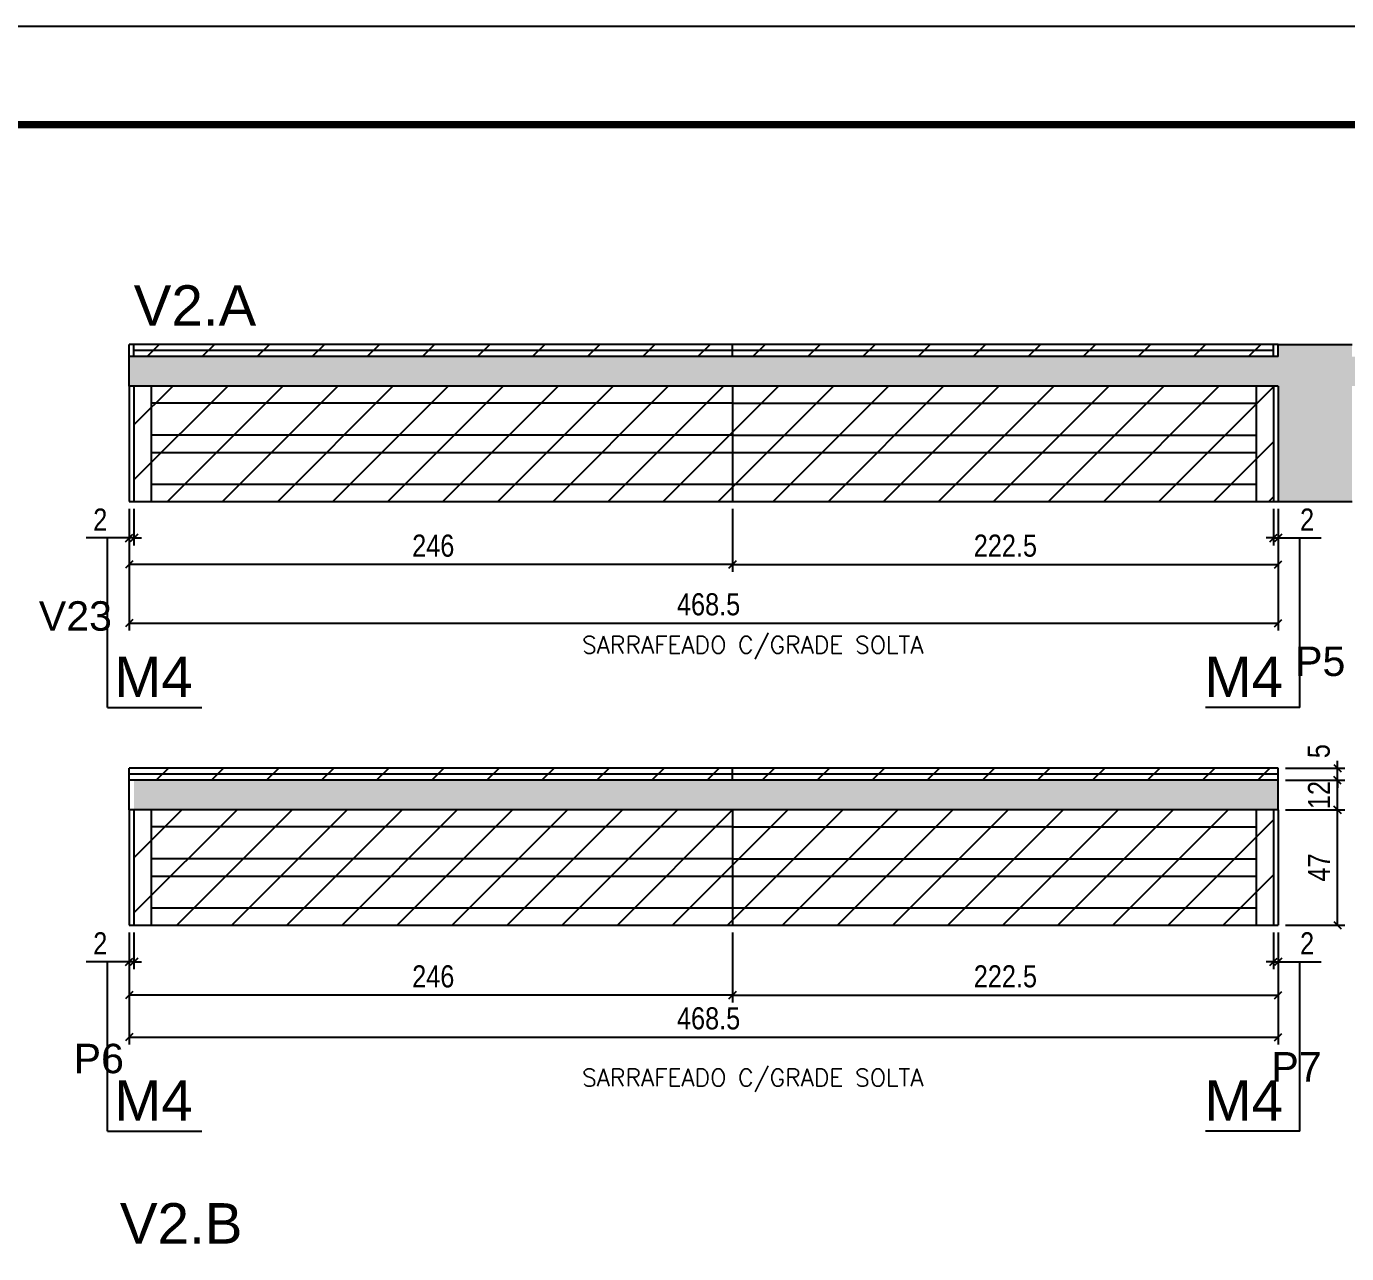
# Model space of a CAD drawing. Extents: x -10448 to -1189, y -11772 to 17235.
# Drawn here: x -8499 to -7961, y 1413 to 1913 of the extents above; entities that cross this region are included whole.
import ezdxf

# ---------------------------------------------------------------- set-up
doc = ezdxf.new("R2010")
doc.units = 0
doc.linetypes.add('DASHED', pattern=[0.75, 0.5, -0.25])
for name, color, linetype in [('5', 5, 'Continuous'), ('COTA', 241, 'Continuous'), ('NOMENCLATURA', 7, 'Continuous'), ('Painéis', 200, 'Continuous'), ('Reaproveitamento', 251, 'Continuous'), ('SARR_2.2x7', 40, 'Continuous'), ('SARR_EDITAR', 141, 'Continuous')]:
    doc.layers.add(name, color=color, linetype=linetype)
doc.layers.add('Folhas', color=255, linetype='Continuous', lineweight=9)
doc.layers.add('SARRAFO DE PRESSAO', color=251, linetype='DASHED', lineweight=9)
doc.layers.add('Laje_Perimetro', color=7, linetype='Continuous', plot=False)
doc.styles.add('COTA TECNICA-50', font='techl___.ttf', dxfattribs={"height": 9})
doc.styles.add('Romans', font='romans.shx')
doc.styles.get("Standard").update_dxf_attribs({"font": 'arial.ttf'})
doc.dimstyles.new('COTA PAINEL-50', dxfattribs={"dimtxt": 9, "dimasz": 3, "dimexe": 3, "dimexo": 3, "dimgap": 3, "dimtad": 1, "dimdec": 1, "dimzin": 12, "dimdsep": 46, "dimtxsty": 'COTA TECNICA-50', "dimblk1": 'OBLIQUE', "dimblk2": 'OBLIQUE', "dimsah": 1, "dimcen": 0.9, "dimclrd": 4, "dimclre": 4, "dimclrt": 240, "dimadec": 1, "dimazin": 3, "dimtfac": 1, "dimtdec": 1, "dimtmove": 0, "dimatfit": 3, "dimfxl": 1, "dimtolj": 1, "dimtzin": 12, "dimarcsym": 0})
pattern_1 = [(45, (-139469.283, -18424.574), (-11.2253202, 11.2253202), [])]
pattern_2 = [(45, (-139469.283, -18421.384), (-11.2253202, 11.2253202), [])]

# ---------------------------------------------------------------- blocks, each defined once
blk = doc.blocks.new('9999999999')
at = {"layer": 'Folhas'}
blk.add_lwpolyline([(98138.98, 34190.21), (99623.98, 34190.21), (99623.98, 35240.21), (98138.98, 35240.21)], close=True, dxfattribs=at)
at = {"layer": 'Folhas', "color": 30, "const_width": 3}
blk.add_lwpolyline([(98213.98, 34230.21), (99583.98, 34230.21), (99583.98, 35200.21), (98213.98, 35200.21)], close=True, dxfattribs=at)
blk = doc.blocks.new('_Oblique')
at = {"color": 0, "linetype": 'ByBlock', "lineweight": -2}
blk.add_line((-0.5, -0.5), (0.5, 0.5), dxfattribs=at)
blk = doc.blocks.new('*D917')
at = {"layer": 'COTA', "color": 4, "linetype": 'ByBlock', "lineweight": -2, "transparency": 16777216}
for p, q in [((-8211.46, 1716.21), (-8211.46, 1690.54)), ((-7988.96, 1716.21), (-7988.96, 1690.54)), ((-8211.46, 1693.54), (-7988.96, 1693.54))]:
    blk.add_line(p, q, dxfattribs=at)
at = {"layer": 'Defpoints', "color": 0, "linetype": 'ByBlock', "transparency": 16777216}
for p in [(-8211.46, 1719.21), (-7988.96, 1719.21), (-7988.96, 1693.54)]:
    blk.add_point(p, dxfattribs=at)
at = {"layer": 'COTA', "color": 4, "linetype": 'ByBlock', "lineweight": -2, "transparency": 16777216, "xscale": 3, "yscale": 3, "zscale": 3, "rotation": 180}
blk.add_blockref('_Oblique', (-8211.46, 1693.54), dxfattribs=at)
at = {"layer": 'COTA', "color": 4, "linetype": 'ByBlock', "lineweight": -2, "transparency": 16777216, "xscale": 3, "yscale": 3, "zscale": 3}
blk.add_blockref('_Oblique', (-7988.96, 1693.54), dxfattribs=at)
at = {"layer": 'COTA', "color": 240, "linetype": 'ByBlock', "transparency": 16777216, "insert": (-8100.21, 1701.14), "char_height": 9, "attachment_point": 5, "style": 'COTA TECNICA-50'}
blk.add_mtext('\\A1;222.5', dxfattribs=at)
blk = doc.blocks.new('*D918')
at = {"layer": 'COTA', "color": 4, "linetype": 'ByBlock', "lineweight": -2, "transparency": 16777216}
for p, q in [((-8457.46, 1716.21), (-8457.46, 1690.54)), ((-8211.46, 1716.21), (-8211.46, 1690.54)), ((-8211.46, 1693.54), (-8457.46, 1693.54))]:
    blk.add_line(p, q, dxfattribs=at)
at = {"layer": 'Defpoints', "color": 0, "linetype": 'ByBlock', "transparency": 16777216}
for p in [(-8457.46, 1719.21), (-8211.46, 1719.21), (-8457.46, 1693.54)]:
    blk.add_point(p, dxfattribs=at)
at = {"layer": 'COTA', "color": 4, "linetype": 'ByBlock', "lineweight": -2, "transparency": 16777216, "xscale": 3, "yscale": 3, "zscale": 3, "rotation": 180}
blk.add_blockref('_Oblique', (-8457.46, 1693.54), dxfattribs=at)
at = {"layer": 'COTA', "color": 4, "linetype": 'ByBlock', "lineweight": -2, "transparency": 16777216, "xscale": 3, "yscale": 3, "zscale": 3}
blk.add_blockref('_Oblique', (-8211.46, 1693.54), dxfattribs=at)
at = {"layer": 'COTA', "color": 240, "linetype": 'ByBlock', "transparency": 16777216, "insert": (-8333.46, 1701.14), "char_height": 9, "attachment_point": 5, "style": 'COTA TECNICA-50'}
blk.add_mtext('\\A1;246', dxfattribs=at)
blk = doc.blocks.new('*D1982')
at = {"layer": 'COTA', "color": 4, "linetype": 'ByBlock', "lineweight": -2, "transparency": 16777216}
for p, q in [((-8457.46, 1716.21), (-8457.46, 1666.62)), ((-7988.96, 1716.21), (-7988.96, 1666.62)), ((-8457.46, 1669.62), (-7988.96, 1669.62))]:
    blk.add_line(p, q, dxfattribs=at)
at = {"layer": 'Defpoints', "color": 0, "linetype": 'ByBlock', "transparency": 16777216}
for p in [(-8457.46, 1719.21), (-7988.96, 1719.21), (-7988.96, 1669.62)]:
    blk.add_point(p, dxfattribs=at)
at = {"layer": 'COTA', "color": 4, "linetype": 'ByBlock', "lineweight": -2, "transparency": 16777216, "xscale": 3, "yscale": 3, "zscale": 3, "rotation": 180}
blk.add_blockref('_Oblique', (-8457.46, 1669.62), dxfattribs=at)
at = {"layer": 'COTA', "color": 4, "linetype": 'ByBlock', "lineweight": -2, "transparency": 16777216, "xscale": 3, "yscale": 3, "zscale": 3}
blk.add_blockref('_Oblique', (-7988.96, 1669.62), dxfattribs=at)
at = {"layer": 'COTA', "color": 240, "linetype": 'ByBlock', "transparency": 16777216, "insert": (-8221.21, 1677.24), "char_height": 9, "attachment_point": 5, "style": 'COTA TECNICA-50'}
blk.add_mtext('\\A1;468.5', dxfattribs=at)
blk = doc.blocks.new('*D920')
at = {"layer": 'COTA', "color": 4, "linetype": 'ByBlock', "lineweight": -2, "transparency": 16777216}
for p, q in [((-8211.46, 1543.58), (-8211.46, 1515.06)), ((-7988.96, 1543.58), (-7988.96, 1515.06)), ((-8211.46, 1518.06), (-7988.96, 1518.06))]:
    blk.add_line(p, q, dxfattribs=at)
at = {"layer": 'Defpoints', "color": 0, "linetype": 'ByBlock', "transparency": 16777216}
for p in [(-8211.46, 1546.58), (-7988.96, 1546.58), (-7988.96, 1518.06)]:
    blk.add_point(p, dxfattribs=at)
at = {"layer": 'COTA', "color": 4, "linetype": 'ByBlock', "lineweight": -2, "transparency": 16777216, "xscale": 3, "yscale": 3, "zscale": 3, "rotation": 180}
blk.add_blockref('_Oblique', (-8211.46, 1518.06), dxfattribs=at)
at = {"layer": 'COTA', "color": 4, "linetype": 'ByBlock', "lineweight": -2, "transparency": 16777216, "xscale": 3, "yscale": 3, "zscale": 3}
blk.add_blockref('_Oblique', (-7988.96, 1518.06), dxfattribs=at)
at = {"layer": 'COTA', "color": 240, "linetype": 'ByBlock', "transparency": 16777216, "insert": (-8100.21, 1525.66), "char_height": 9, "attachment_point": 5, "style": 'COTA TECNICA-50'}
blk.add_mtext('\\A1;222.5', dxfattribs=at)
blk = doc.blocks.new('*D921')
at = {"layer": 'COTA', "color": 4, "linetype": 'ByBlock', "lineweight": -2, "transparency": 16777216}
for p, q in [((-8457.46, 1543.58), (-8457.46, 1515.06)), ((-8211.46, 1543.58), (-8211.46, 1515.06)), ((-8211.46, 1518.06), (-8457.46, 1518.06))]:
    blk.add_line(p, q, dxfattribs=at)
at = {"layer": 'Defpoints', "color": 0, "linetype": 'ByBlock', "transparency": 16777216}
for p in [(-8457.46, 1546.58), (-8211.46, 1546.58), (-8457.46, 1518.06)]:
    blk.add_point(p, dxfattribs=at)
at = {"layer": 'COTA', "color": 4, "linetype": 'ByBlock', "lineweight": -2, "transparency": 16777216, "xscale": 3, "yscale": 3, "zscale": 3, "rotation": 180}
blk.add_blockref('_Oblique', (-8457.46, 1518.06), dxfattribs=at)
at = {"layer": 'COTA', "color": 4, "linetype": 'ByBlock', "lineweight": -2, "transparency": 16777216, "xscale": 3, "yscale": 3, "zscale": 3}
blk.add_blockref('_Oblique', (-8211.46, 1518.06), dxfattribs=at)
at = {"layer": 'COTA', "color": 240, "linetype": 'ByBlock', "transparency": 16777216, "insert": (-8333.46, 1525.65), "char_height": 9, "attachment_point": 5, "style": 'COTA TECNICA-50'}
blk.add_mtext('\\A1;246', dxfattribs=at)
blk = doc.blocks.new('*D1987')
at = {"layer": 'COTA', "color": 4, "linetype": 'ByBlock', "lineweight": -2, "transparency": 16777216}
for p, q in [((-8457.46, 1543.58), (-8457.46, 1497.93)), ((-7988.96, 1543.58), (-7988.96, 1497.93)), ((-8457.46, 1500.93), (-7988.96, 1500.93))]:
    blk.add_line(p, q, dxfattribs=at)
at = {"layer": 'Defpoints', "color": 0, "linetype": 'ByBlock', "transparency": 16777216}
for p in [(-8457.46, 1546.58), (-7988.96, 1546.58), (-7988.96, 1500.93)]:
    blk.add_point(p, dxfattribs=at)
at = {"layer": 'COTA', "color": 4, "linetype": 'ByBlock', "lineweight": -2, "transparency": 16777216, "xscale": 3, "yscale": 3, "zscale": 3, "rotation": 180}
blk.add_blockref('_Oblique', (-8457.46, 1500.93), dxfattribs=at)
at = {"layer": 'COTA', "color": 4, "linetype": 'ByBlock', "lineweight": -2, "transparency": 16777216, "xscale": 3, "yscale": 3, "zscale": 3}
blk.add_blockref('_Oblique', (-7988.96, 1500.93), dxfattribs=at)
at = {"layer": 'COTA', "color": 240, "linetype": 'ByBlock', "transparency": 16777216, "insert": (-8221.21, 1508.55), "char_height": 9, "attachment_point": 5, "style": 'COTA TECNICA-50'}
blk.add_mtext('\\A1;468.5', dxfattribs=at)
blk = doc.blocks.new('*D922')
at = {"layer": 'COTA', "color": 4, "linetype": 'ByBlock', "lineweight": -2, "transparency": 16777216}
for p, q in [((-7985.96, 1593.58), (-7961.81, 1593.58)), ((-7964.81, 1546.58), (-7964.81, 1593.58)), ((-7985.96, 1546.58), (-7961.81, 1546.58))]:
    blk.add_line(p, q, dxfattribs=at)
at = {"layer": 'Defpoints', "color": 0, "linetype": 'ByBlock', "transparency": 16777216}
for p in [(-7988.96, 1593.58), (-7964.81, 1593.58), (-7988.96, 1546.58)]:
    blk.add_point(p, dxfattribs=at)
at = {"layer": 'COTA', "color": 4, "linetype": 'ByBlock', "lineweight": -2, "transparency": 16777216, "xscale": 3, "yscale": 3, "zscale": 3}
for p, rotation in [((-7964.81, 1593.58), 90), ((-7964.81, 1546.58), 270)]:
    blk.add_blockref('_Oblique', p, dxfattribs=dict(at, rotation=rotation))
at = {"layer": 'COTA', "color": 240, "linetype": 'ByBlock', "transparency": 16777216, "insert": (-7972.37, 1570.08), "char_height": 9, "attachment_point": 5, "rotation": 90, "style": 'COTA TECNICA-50'}
blk.add_mtext('\\A1;47', dxfattribs=at)
blk = doc.blocks.new('*D923')
at = {"layer": 'COTA', "color": 4, "linetype": 'ByBlock', "lineweight": -2, "transparency": 16777216}
for p, q in [((-7985.96, 1605.58), (-7961.81, 1605.58)), ((-7964.81, 1593.58), (-7964.81, 1605.58)), ((-7985.96, 1593.58), (-7961.81, 1593.58))]:
    blk.add_line(p, q, dxfattribs=at)
at = {"layer": 'Defpoints', "color": 0, "linetype": 'ByBlock', "transparency": 16777216}
for p in [(-7988.96, 1605.58), (-7964.81, 1605.58), (-7988.96, 1593.58)]:
    blk.add_point(p, dxfattribs=at)
at = {"layer": 'COTA', "color": 4, "linetype": 'ByBlock', "lineweight": -2, "transparency": 16777216, "xscale": 3, "yscale": 3, "zscale": 3}
for p, rotation in [((-7964.81, 1605.58), 90), ((-7964.81, 1593.58), 270)]:
    blk.add_blockref('_Oblique', p, dxfattribs=dict(at, rotation=rotation))
at = {"layer": 'COTA', "color": 240, "linetype": 'ByBlock', "transparency": 16777216, "insert": (-7972.36, 1599.58), "char_height": 9, "attachment_point": 5, "rotation": 90, "style": 'COTA TECNICA-50'}
blk.add_mtext('\\A1;12', dxfattribs=at)
blk = doc.blocks.new('*D924')
at = {"layer": 'COTA', "color": 4, "linetype": 'ByBlock', "lineweight": -2, "transparency": 16777216}
for p, q in [((-7985.96, 1610.58), (-7961.81, 1610.58)), ((-7964.81, 1610.58), (-7964.81, 1613.58)), ((-7964.81, 1605.58), (-7964.81, 1610.58)), ((-7985.96, 1605.58), (-7961.81, 1605.58)), ((-7964.81, 1605.58), (-7964.81, 1602.58))]:
    blk.add_line(p, q, dxfattribs=at)
at = {"layer": 'Defpoints', "color": 0, "linetype": 'ByBlock', "transparency": 16777216}
for p in [(-7988.96, 1610.58), (-7964.81, 1610.58), (-7988.96, 1605.58)]:
    blk.add_point(p, dxfattribs=at)
at = {"layer": 'COTA', "color": 4, "linetype": 'ByBlock', "lineweight": -2, "transparency": 16777216, "xscale": 3, "yscale": 3, "zscale": 3}
for p, rotation in [((-7964.81, 1610.58), 270), ((-7964.81, 1605.58), 90)]:
    blk.add_blockref('_Oblique', p, dxfattribs=dict(at, rotation=rotation))
at = {"layer": 'COTA', "color": 240, "linetype": 'ByBlock', "transparency": 16777216, "insert": (-7972.41, 1617.47), "char_height": 9, "attachment_point": 5, "rotation": 90, "style": 'COTA TECNICA-50'}
blk.add_mtext('\\A1;5', dxfattribs=at)
blk = doc.blocks.new('*D1995')
at = {"layer": 'COTA', "color": 4, "linetype": 'ByBlock', "lineweight": -2, "transparency": 16777216}
for p, q in [((-8457.46, 1716.21), (-8457.46, 1701.32)), ((-8455.46, 1716.21), (-8455.46, 1701.32)), ((-8457.46, 1704.32), (-8474.96, 1704.32)), ((-8455.46, 1704.32), (-8457.46, 1704.32)), ((-8455.46, 1704.32), (-8452.46, 1704.32))]:
    blk.add_line(p, q, dxfattribs=at)
at = {"layer": 'Defpoints', "color": 0, "linetype": 'ByBlock', "transparency": 16777216}
for p in [(-8457.46, 1719.21), (-8455.46, 1719.21), (-8457.46, 1704.32)]:
    blk.add_point(p, dxfattribs=at)
at = {"layer": 'COTA', "color": 4, "linetype": 'ByBlock', "lineweight": -2, "transparency": 16777216, "xscale": 3, "yscale": 3, "zscale": 3}
blk.add_blockref('_Oblique', (-8457.46, 1704.32), dxfattribs=at)
at = {"layer": 'COTA', "color": 4, "linetype": 'ByBlock', "lineweight": -2, "transparency": 16777216, "xscale": 3, "yscale": 3, "zscale": 3, "rotation": 180}
blk.add_blockref('_Oblique', (-8455.46, 1704.32), dxfattribs=at)
at = {"layer": 'COTA', "color": 240, "linetype": 'ByBlock', "transparency": 16777216, "insert": (-8469.21, 1711.82), "char_height": 9, "attachment_point": 5, "style": 'COTA TECNICA-50'}
blk.add_mtext('\\A1;2', dxfattribs=at)
blk = doc.blocks.new('*D930')
at = {"layer": 'COTA', "color": 4, "linetype": 'ByBlock', "lineweight": -2, "transparency": 16777216}
for p, q in [((-7990.96, 1716.21), (-7990.96, 1701.32)), ((-7988.96, 1716.21), (-7988.96, 1701.32)), ((-7990.96, 1704.32), (-7993.96, 1704.32)), ((-7990.96, 1704.32), (-7988.96, 1704.32)), ((-7988.96, 1704.32), (-7971.46, 1704.32))]:
    blk.add_line(p, q, dxfattribs=at)
at = {"layer": 'Defpoints', "color": 0, "linetype": 'ByBlock', "transparency": 16777216}
for p in [(-7990.96, 1719.21), (-7988.96, 1719.21), (-7988.96, 1704.32)]:
    blk.add_point(p, dxfattribs=at)
at = {"layer": 'COTA', "color": 4, "linetype": 'ByBlock', "lineweight": -2, "transparency": 16777216, "xscale": 3, "yscale": 3, "zscale": 3}
blk.add_blockref('_Oblique', (-7990.96, 1704.32), dxfattribs=at)
at = {"layer": 'COTA', "color": 4, "linetype": 'ByBlock', "lineweight": -2, "transparency": 16777216, "xscale": 3, "yscale": 3, "zscale": 3, "rotation": 180}
blk.add_blockref('_Oblique', (-7988.96, 1704.32), dxfattribs=at)
at = {"layer": 'COTA', "color": 240, "linetype": 'ByBlock', "transparency": 16777216, "insert": (-7977.21, 1711.82), "char_height": 9, "attachment_point": 5, "style": 'COTA TECNICA-50'}
blk.add_mtext('\\A1;2', dxfattribs=at)
blk = doc.blocks.new('*D931')
at = {"layer": 'COTA', "color": 4, "linetype": 'ByBlock', "lineweight": -2, "transparency": 16777216}
for p, q in [((-8457.46, 1543.58), (-8457.46, 1528.68)), ((-8455.46, 1543.58), (-8455.46, 1528.68)), ((-8457.46, 1531.68), (-8474.96, 1531.68)), ((-8455.46, 1531.68), (-8457.46, 1531.68)), ((-8455.46, 1531.68), (-8452.46, 1531.68))]:
    blk.add_line(p, q, dxfattribs=at)
at = {"layer": 'Defpoints', "color": 0, "linetype": 'ByBlock', "transparency": 16777216}
for p in [(-8457.46, 1546.58), (-8455.46, 1546.58), (-8457.46, 1531.68)]:
    blk.add_point(p, dxfattribs=at)
at = {"layer": 'COTA', "color": 4, "linetype": 'ByBlock', "lineweight": -2, "transparency": 16777216, "xscale": 3, "yscale": 3, "zscale": 3}
blk.add_blockref('_Oblique', (-8457.46, 1531.68), dxfattribs=at)
at = {"layer": 'COTA', "color": 4, "linetype": 'ByBlock', "lineweight": -2, "transparency": 16777216, "xscale": 3, "yscale": 3, "zscale": 3, "rotation": 180}
blk.add_blockref('_Oblique', (-8455.46, 1531.68), dxfattribs=at)
at = {"layer": 'COTA', "color": 240, "linetype": 'ByBlock', "transparency": 16777216, "insert": (-8469.21, 1539.18), "char_height": 9, "attachment_point": 5, "style": 'COTA TECNICA-50'}
blk.add_mtext('\\A1;2', dxfattribs=at)
blk = doc.blocks.new('*D932')
at = {"layer": 'COTA', "color": 4, "linetype": 'ByBlock', "lineweight": -2, "transparency": 16777216}
for p, q in [((-7990.96, 1543.58), (-7990.96, 1528.68)), ((-7988.96, 1543.58), (-7988.96, 1528.68)), ((-7990.96, 1531.68), (-7993.96, 1531.68)), ((-7990.96, 1531.68), (-7988.96, 1531.68)), ((-7988.96, 1531.68), (-7971.46, 1531.68))]:
    blk.add_line(p, q, dxfattribs=at)
at = {"layer": 'Defpoints', "color": 0, "linetype": 'ByBlock', "transparency": 16777216}
for p in [(-7990.96, 1546.58), (-7988.96, 1546.58), (-7988.96, 1531.68)]:
    blk.add_point(p, dxfattribs=at)
at = {"layer": 'COTA', "color": 4, "linetype": 'ByBlock', "lineweight": -2, "transparency": 16777216, "xscale": 3, "yscale": 3, "zscale": 3}
blk.add_blockref('_Oblique', (-7990.96, 1531.68), dxfattribs=at)
at = {"layer": 'COTA', "color": 4, "linetype": 'ByBlock', "lineweight": -2, "transparency": 16777216, "xscale": 3, "yscale": 3, "zscale": 3, "rotation": 180}
blk.add_blockref('_Oblique', (-7988.96, 1531.68), dxfattribs=at)
at = {"layer": 'COTA', "color": 240, "linetype": 'ByBlock', "transparency": 16777216, "insert": (-7977.21, 1539.18), "char_height": 9, "attachment_point": 5, "style": 'COTA TECNICA-50'}
blk.add_mtext('\\A1;2', dxfattribs=at)

msp = doc.modelspace()

# ---------------------------------------------------------------- hatches: boundary and pattern name
at = {"layer": 'COTA', "linetype": 'ByBlock'}
h = msp.add_hatch(dxfattribs=at)
h.set_pattern_fill('AR-CONC', color=256, scale=0.03)
h.set_pattern_definition([(50, (-139469.2827, -18395.9775), (5.46554007, -0.47817257), [0.5715, -6.2865]), (355, (-139469.2827, -18395.9775), (-1.05730264, 5.73170536), [0.4572, -5.02921753]), (100.4514447, (-139468.827, -18396.0174), (4.40823741, 5.25353256), [0.48570026, -5.34270734]), (46.1842, (-139469.283, -18394.4535), (8.13237123, -1.26126984), [0.85725, -9.42975]), (96.6355576, (-139468.605, -18394.559), (7.122124, 7.42278374), [0.7285507, -8.01406824]), (351.184151, (-139469.283, -18394.4535), (7.122124, 7.42278374), [0.685799, -7.54379196]), (21, (-139468.5207, -18394.8345), (4.54843174, -3.06795595), [0.5715, -6.2865]), (326, (-139468.5207, -18394.8345), (1.85406085, 5.52563898), [0.4572, -5.0292]), (71.451445, (-139468.1417, -18395.09), (6.40249258, 2.45768307), [0.48570026, -5.34269813]), (37.5, (-139469.2827, -18395.9775), (0.092658098, 2.536651166), [0, -4.96824, 0, -5.1054, 0, -5.04825]), (7.5, (-139469.2827, -18395.9775), (2.004589875, 3.005417245), [0, -2.91084, 0, -4.85394, 0, -1.92405]), (327.5, (-139470.982, -18395.9775), (4.067717855, -0.17186232), [0, -1.905, 0, -5.9436, 0, -7.8867]), (317.5, (-139471.744, -18395.9775), (4.44387544, 0.76279473), [0, -2.4765, 0, -3.94716, 0, -5.6007])])
h.paths.add_polyline_path([(-7988.96, 1719.21), (-7958.9, 1719.21), (-7958.9, 1766.21), (-7490.9, 1766.21), (-7490.9, 1778.21), (-7958.9, 1778.21), (-7958.9, 1783.21), (-7988.96, 1783.21), (-7988.96, 1778.21), (-8457.46, 1778.21), (-8457.46, 1766.21), (-7988.96, 1766.21)])
h = msp.add_hatch(dxfattribs=at)
h.set_pattern_fill('AR-CONC', color=256, scale=0.03)
h.set_pattern_definition([(50, (-140859.2835, -32050.5054), (5.46554007, -0.47817257), [0.5715, -6.2865]), (355, (-140859.2835, -32050.5054), (-1.05730264, 5.73170536), [0.4572, -5.02921753]), (100.4514447, (-140858.828, -32050.5453), (4.40823741, 5.25353256), [0.48570026, -5.34270734]), (46.1842, (-140859.2835, -32048.9814), (8.13237123, -1.26126984), [0.85725, -9.42975]), (96.6355576, (-140858.606, -32049.0865), (7.122124, 7.42278374), [0.7285507, -8.01406824]), (351.184151, (-140859.2835, -32048.9814), (7.122124, 7.42278374), [0.685799, -7.54379196]), (21, (-140858.5215, -32049.3624), (4.54843174, -3.06795595), [0.5715, -6.2865]), (326, (-140858.5215, -32049.3624), (1.85406085, 5.52563898), [0.4572, -5.0292]), (71.451445, (-140858.1425, -32049.618), (6.40249258, 2.45768307), [0.48570026, -5.34269813]), (37.5, (-140859.2835, -32050.5054), (0.092658098, 2.536651166), [0, -4.96824, 0, -5.1054, 0, -5.04825]), (7.5, (-140859.2835, -32050.5054), (2.004589875, 3.005417245), [0, -2.91084, 0, -4.85394, 0, -1.92405]), (327.5, (-140860.9828, -32050.5054), (4.067717855, -0.17186232), [0, -1.905, 0, -5.9436, 0, -7.8867]), (317.5, (-140861.7448, -32050.5054), (4.44387544, 0.76279473), [0, -2.4765, 0, -3.94716, 0, -5.6007])])
h.paths.add_polyline_path([(-7988.96, 1593.58), (-7988.96, 1605.58), (-8455.46, 1605.58), (-8455.46, 1593.58)])
at = {"layer": 'Reaproveitamento', "linetype": 'ByBlock'}
h = msp.add_hatch(dxfattribs=at)
h.set_pattern_fill('ANSI31', color=256, scale=5)
h.set_pattern_definition(pattern_1)
h.paths.add_polyline_path([(-8455.46, 1783.21), (-8455.46, 1778.21), (-8211.46, 1778.21), (-8211.46, 1783.21)])
h = msp.add_hatch(dxfattribs=at)
h.set_pattern_fill('ANSI31', color=256, scale=5)
h.set_pattern_definition(pattern_1)
h.paths.add_polyline_path([(-8211.46, 1783.21), (-8211.46, 1778.21), (-7990.96, 1778.21), (-7990.96, 1783.21)])
h = msp.add_hatch(dxfattribs=at)
h.set_pattern_fill('ANSI31', color=256, scale=5)
h.set_pattern_definition(pattern_1)
h.paths.add_polyline_path([(-8211.46, 1719.21), (-8211.46, 1766.21), (-8455.46, 1766.21), (-8455.46, 1719.21)])
h = msp.add_hatch(dxfattribs=at)
h.set_pattern_fill('ANSI31', color=256, scale=5)
h.set_pattern_definition(pattern_1)
h.paths.add_polyline_path([(-7990.96, 1719.21), (-7990.96, 1766.21), (-8211.46, 1766.21), (-8211.46, 1719.21)])
h = msp.add_hatch(dxfattribs=at)
h.set_pattern_fill('ANSI31', color=256, scale=5)
h.set_pattern_definition(pattern_2)
h.paths.add_polyline_path([(-8211.46, 1605.58), (-8211.46, 1610.58), (-8457.46, 1610.58), (-8457.46, 1605.58)])
h = msp.add_hatch(dxfattribs=at)
h.set_pattern_fill('ANSI31', color=256, scale=5)
h.set_pattern_definition(pattern_2)
h.paths.add_polyline_path([(-8211.46, 1610.58), (-8211.46, 1605.58), (-7988.96, 1605.58), (-7988.96, 1610.58)])
h = msp.add_hatch(dxfattribs=at)
h.set_pattern_fill('ANSI31', color=256, scale=5)
h.set_pattern_definition(pattern_2)
h.paths.add_polyline_path([(-8455.46, 1593.58), (-8455.46, 1546.58), (-8211.46, 1546.58), (-8211.46, 1593.58)])
h = msp.add_hatch(dxfattribs=at)
h.set_pattern_fill('ANSI31', color=256, scale=5)
h.set_pattern_definition(pattern_2)
h.paths.add_polyline_path([(-7990.96, 1546.58), (-7990.96, 1593.58), (-8211.46, 1593.58), (-8211.46, 1546.58)])

# ---------------------------------------------------------------- linework, layer by layer
at = {"layer": 'COTA', "linetype": 'ByBlock'}
for p, q in [((-7988.96, 1783.21), (-7958.9, 1783.21)), ((-8457.46, 1766.21), (-8457.46, 1778.21)), ((-7988.96, 1719.21), (-7958.9, 1719.21)), ((-8457.46, 1593.58), (-8457.46, 1605.58)), ((-7988.96, 1593.58), (-7988.96, 1605.58))]:
    msp.add_line(p, q, dxfattribs=at)
at = {"layer": 'Laje_Perimetro'}
msp.add_lwpolyline([(-7378.28, 1912.75), (-8863.28, 1912.75), (-8863.28, 862.75), (-7378.28, 862.75)], close=True, dxfattribs=at)
at = {"layer": 'NOMENCLATURA', "linetype": 'Continuous'}
for p, q in [((-8466.21, 1635.32), (-8466.21, 1704.32)), ((-7980.21, 1635.32), (-7980.21, 1704.32)), ((-8466.21, 1635.32), (-8427.78, 1635.32)), ((-7980.21, 1635.32), (-8018.65, 1635.32)), ((-8466.21, 1462.68), (-8466.21, 1531.68)), ((-7980.21, 1462.68), (-7980.21, 1531.68)), ((-8466.21, 1462.68), (-8427.78, 1462.68)), ((-7980.21, 1462.68), (-8018.65, 1462.68))]:
    msp.add_line(p, q, dxfattribs=at)
at = {"layer": 'Painéis', "linetype": 'Continuous'}
for p, q in [((-8457.46, 1778.21), (-8457.46, 1783.21)), ((-8455.46, 1778.21), (-8455.46, 1783.21)), ((-8211.46, 1778.21), (-8211.46, 1783.21)), ((-7990.96, 1778.21), (-7990.96, 1783.21)), ((-7988.96, 1778.21), (-7988.96, 1783.21)), ((-8457.46, 1766.21), (-8457.46, 1719.21)), ((-8455.46, 1766.21), (-8455.46, 1719.21)), ((-8211.46, 1766.21), (-8211.46, 1719.21)), ((-7990.96, 1766.21), (-7990.96, 1719.21)), ((-7988.96, 1766.21), (-7988.96, 1719.21)), ((-8457.46, 1605.58), (-8457.46, 1610.58)), ((-8211.46, 1605.58), (-8211.46, 1610.58)), ((-7988.96, 1605.58), (-7988.96, 1610.58)), ((-8457.46, 1593.58), (-8457.46, 1546.58)), ((-8455.46, 1593.58), (-8455.46, 1546.58)), ((-8211.46, 1593.58), (-8211.46, 1546.58)), ((-7990.96, 1593.58), (-7990.96, 1546.58)), ((-7988.96, 1593.58), (-7988.96, 1546.58))]:
    msp.add_line(p, q, dxfattribs=at)
for points in [[(-7988.96, 1783.21), (-8457.46, 1783.21)], [(-7988.96, 1778.21), (-8457.46, 1778.21)], [(-7988.96, 1766.21), (-8457.46, 1766.21)], [(-8457.46, 1719.21), (-7988.96, 1719.21)], [(-7988.96, 1610.58), (-8457.46, 1610.58)], [(-7988.96, 1605.58), (-8457.46, 1605.58)], [(-7988.96, 1593.58), (-8457.46, 1593.58)], [(-8457.46, 1546.58), (-7988.96, 1546.58)]]:
    msp.add_lwpolyline(points, dxfattribs=at)
at = {"layer": 'SARR_2.2x7', "linetype": 'Continuous'}
for p, q in [((-8448.46, 1766.21), (-8448.46, 1719.21)), ((-7997.96, 1766.21), (-7997.96, 1719.21)), ((-8211.46, 1759.21), (-7997.96, 1759.21)), ((-8211.46, 1746.21), (-7997.96, 1746.21)), ((-8211.46, 1739.21), (-7997.96, 1739.21)), ((-8211.46, 1726.21), (-7997.96, 1726.21)), ((-8448.46, 1593.58), (-8448.46, 1546.58)), ((-7997.96, 1593.58), (-7997.96, 1546.58)), ((-8211.46, 1586.58), (-7997.96, 1586.58)), ((-8211.46, 1573.58), (-7997.96, 1573.58)), ((-8211.46, 1566.58), (-7997.96, 1566.58)), ((-8211.46, 1553.58), (-7997.96, 1553.58))]:
    msp.add_line(p, q, dxfattribs=at)
for points in [[(-8211.46, 1759.21), (-8448.46, 1759.21)], [(-8211.46, 1746.21), (-8448.46, 1746.21)], [(-8448.46, 1739.21), (-8211.46, 1739.21)], [(-8448.46, 1726.21), (-8211.46, 1726.21)], [(-8211.46, 1586.58), (-8448.46, 1586.58)], [(-8211.46, 1573.58), (-8448.46, 1573.58)], [(-8448.46, 1566.58), (-8211.46, 1566.58)], [(-8448.46, 1553.58), (-8211.46, 1553.58)]]:
    msp.add_lwpolyline(points, dxfattribs=at)
at = {"layer": 'SARR_EDITAR', "linetype": 'Continuous'}
for points in [[(-7990.96, 1780.71), (-8455.46, 1780.71)], [(-7988.96, 1608.08), (-8457.46, 1608.08)]]:
    msp.add_lwpolyline(points, dxfattribs=at)

# ---------------------------------------------------------------- block references
at = {"layer": 'SARRAFO DE PRESSAO', "color": 6, "linetype": 'ByBlock'}
msp.add_blockref('9999999999', (-107002.26, -33327.45), dxfattribs=at)

# ---------------------------------------------------------------- texts
at = {"layer": '5', "linetype": 'Continuous'}
for s, p in [('V23', (-8494.26, 1666.55)), ('P5', (-7982.11, 1648.09)), ('P6', (-8480.07, 1486.25)), ('P7', (-7991.77, 1482.86))]:
    msp.add_text(s, height=12, rotation=0, dxfattribs=at).set_placement(p)
at = {"layer": 'NOMENCLATURA', "linetype": 'Continuous'}
for s, p in [('V2.A', (-8455.58, 1790.78)), ('M4', (-8463.53, 1639.51)), ('M4', (-8019.04, 1639.51)), ('M4', (-8463.53, 1466.88)), ('M4', (-8019.04, 1466.88)), ('V2.B', (-8461.22, 1416.81))]:
    msp.add_text(s, height=16.5, dxfattribs=at).set_placement(p)
at = {"layer": 'Painéis', "color": 1, "char_height": 7, "attachment_point": 5, "style": 'Romans'}
for insert in [(-8203.18, 1659.62), (-8203.18, 1483.31)]:
    msp.add_mtext('\\A1;SARRAFEADO C/GRADE SOLTA', dxfattribs=dict(at, insert=insert))

# ---------------------------------------------------------------- dimensions: what is measured, and where the dimension line sits
at = {"layer": 'COTA', "linetype": 'ByBlock'}
for base, p1, p2, picture, middle in [((-8457.46, 1704.32), (-8455.46, 1719.21), (-8457.46, 1719.21), '*D1995', (-8469.21, 1711.82)), ((-8457.46, 1531.68), (-8455.46, 1546.58), (-8457.46, 1546.58), '*D931', (-8469.21, 1539.18))]:
    dim = msp.add_linear_dim(base=base, p1=p1, p2=p2, dimstyle='COTA PAINEL-50', dxfattribs=at)
    dim.commit()
    dim.dimension.update_dxf_attribs({"geometry": picture, "text_midpoint": middle})
for base, p1, p2, picture, middle in [((-8457.46, 1693.54), (-8211.46, 1719.21), (-8457.46, 1719.21), '*D918', (-8333.46, 1693.54)), ((-7988.96, 1669.62), (-8457.46, 1719.21), (-7988.96, 1719.21), '*D1982', (-8221.21, 1669.62)), ((-8457.46, 1518.06), (-8211.46, 1546.58), (-8457.46, 1546.58), '*D921', (-8333.46, 1518.06)), ((-7988.96, 1500.93), (-8457.46, 1546.58), (-7988.96, 1546.58), '*D1987', (-8221.21, 1500.93))]:
    dim = msp.add_linear_dim(base=base, p1=p1, p2=p2, dimstyle='COTA PAINEL-50', override={"dimarcsym": 1}, dxfattribs=at)
    dim.commit()
    dim.dimension.update_dxf_attribs({"geometry": picture, "text_midpoint": middle, "dimtype": 160})
for base, p1, p2, picture, middle in [((-7988.96, 1693.54), (-8211.46, 1719.21), (-7988.96, 1719.21), '*D917', (-8100.21, 1701.14)), ((-7988.96, 1518.06), (-8211.46, 1546.58), (-7988.96, 1546.58), '*D920', (-8100.21, 1525.66))]:
    dim = msp.add_linear_dim(base=base, p1=p1, p2=p2, dimstyle='COTA PAINEL-50', override={"dimarcsym": 1}, dxfattribs=at)
    dim.commit()
    dim.dimension.update_dxf_attribs({"geometry": picture, "text_midpoint": middle})
for base, p1, p2, angle, picture, middle in [((-7988.96, 1704.32), (-7990.96, 1719.21), (-7988.96, 1719.21), 180, '*D930', (-7977.21, 1711.82)), ((-7964.81, 1593.58), (-7988.96, 1546.58), (-7988.96, 1593.58), 90, '*D922', (-7972.37, 1570.08)), ((-7988.96, 1531.68), (-7990.96, 1546.58), (-7988.96, 1546.58), 180, '*D932', (-7977.21, 1539.18))]:
    dim = msp.add_linear_dim(base=base, p1=p1, p2=p2, angle=angle, dimstyle='COTA PAINEL-50', dxfattribs=at)
    dim.commit()
    dim.dimension.update_dxf_attribs({"geometry": picture, "text_midpoint": middle})
for base, p1, p2, picture, middle in [((-7964.81, 1610.58), (-7988.96, 1605.58), (-7988.96, 1610.58), '*D924', (-7964.81, 1617.47)), ((-7964.81, 1605.58), (-7988.96, 1593.58), (-7988.96, 1605.58), '*D923', (-7964.81, 1599.58))]:
    dim = msp.add_linear_dim(base=base, p1=p1, p2=p2, angle=90, dimstyle='COTA PAINEL-50', override={"dimtmove": 1}, dxfattribs=at)
    dim.commit()
    dim.dimension.update_dxf_attribs({"geometry": picture, "text_midpoint": middle, "dimtype": 160})

doc.saveas('drawing.dxf')
